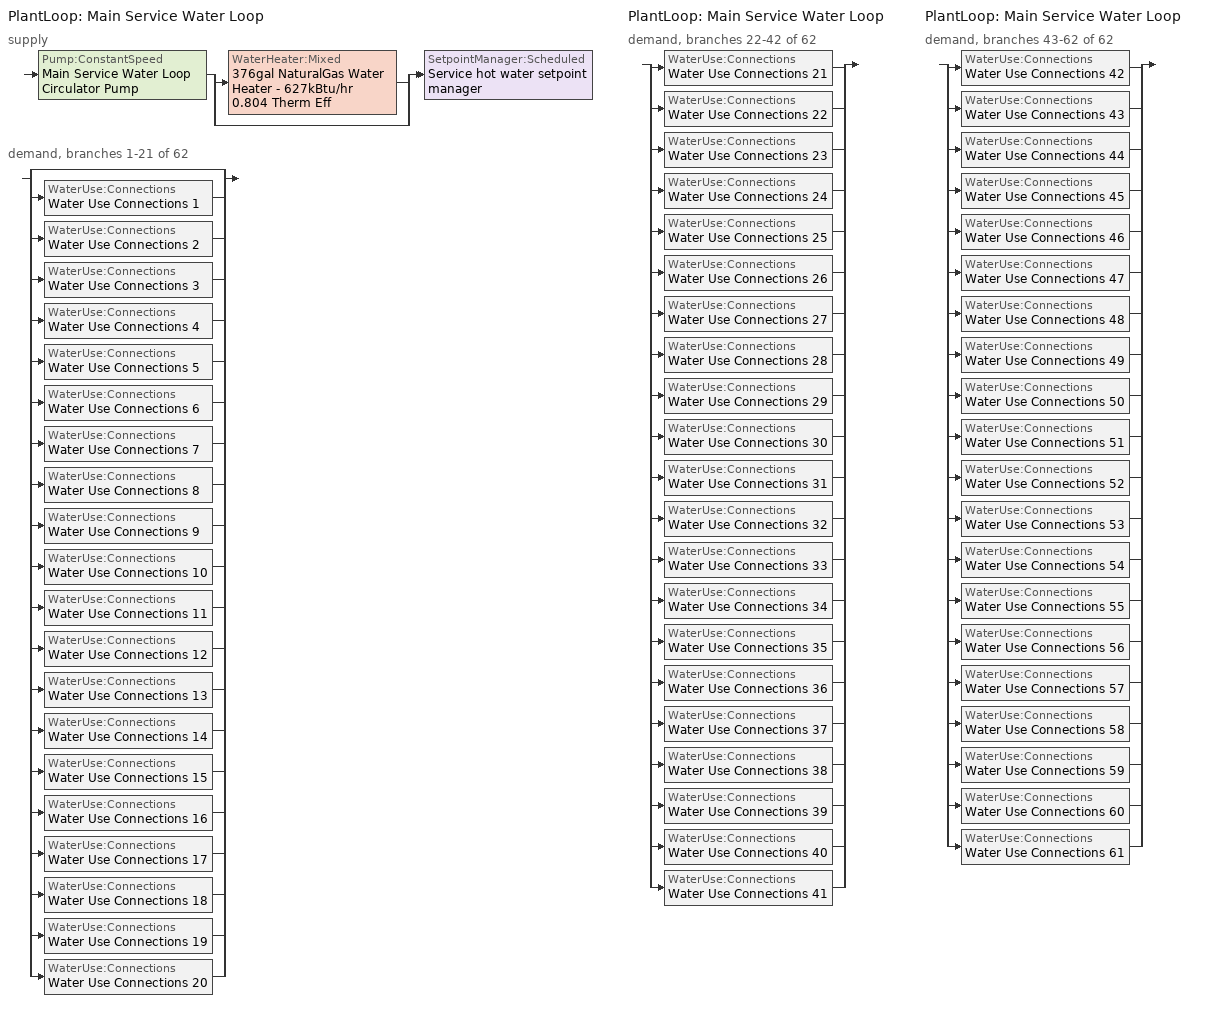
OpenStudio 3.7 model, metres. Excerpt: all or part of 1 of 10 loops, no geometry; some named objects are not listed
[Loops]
PlantLoop 'Main Service Water Loop'
 supply: Pump:ConstantSpeed 'Main Service Water Loop Circulator Pump' > split
  | WaterHeater:Mixed '376gal NaturalGas Water Heater - 627kBtu/hr 0.804 Therm Eff'
  | bypass
  join > SetpointManager:Scheduled 'Service hot water setpoint manager'
 demand, branches 1-21 of 62: split
  | bypass
  | WaterUse:Connections 'Water Use Connections 1'
  | WaterUse:Connections 'Water Use Connections 2'
  | WaterUse:Connections 'Water Use Connections 3'
  | WaterUse:Connections 'Water Use Connections 4'
  | WaterUse:Connections 'Water Use Connections 5'
  | WaterUse:Connections 'Water Use Connections 6'
  | WaterUse:Connections 'Water Use Connections 7'
  | WaterUse:Connections 'Water Use Connections 8'
  | WaterUse:Connections 'Water Use Connections 9'
  | WaterUse:Connections 'Water Use Connections 10'
  | WaterUse:Connections 'Water Use Connections 11'
  | WaterUse:Connections 'Water Use Connections 12'
  | WaterUse:Connections 'Water Use Connections 13'
  | WaterUse:Connections 'Water Use Connections 14'
  | WaterUse:Connections 'Water Use Connections 15'
  | WaterUse:Connections 'Water Use Connections 16'
  | WaterUse:Connections 'Water Use Connections 17'
  | WaterUse:Connections 'Water Use Connections 18'
  | WaterUse:Connections 'Water Use Connections 19'
  | WaterUse:Connections 'Water Use Connections 20'
PlantLoop 'Main Service Water Loop'
 demand, branches 22-42 of 62: split
  | WaterUse:Connections 'Water Use Connections 21'
  | WaterUse:Connections 'Water Use Connections 22'
  | WaterUse:Connections 'Water Use Connections 23'
  | WaterUse:Connections 'Water Use Connections 24'
  | WaterUse:Connections 'Water Use Connections 25'
  | WaterUse:Connections 'Water Use Connections 26'
  | WaterUse:Connections 'Water Use Connections 27'
  | WaterUse:Connections 'Water Use Connections 28'
  | WaterUse:Connections 'Water Use Connections 29'
  | WaterUse:Connections 'Water Use Connections 30'
  | WaterUse:Connections 'Water Use Connections 31'
  | WaterUse:Connections 'Water Use Connections 32'
  | WaterUse:Connections 'Water Use Connections 33'
  | WaterUse:Connections 'Water Use Connections 34'
  | WaterUse:Connections 'Water Use Connections 35'
  | WaterUse:Connections 'Water Use Connections 36'
  | WaterUse:Connections 'Water Use Connections 37'
  | WaterUse:Connections 'Water Use Connections 38'
  | WaterUse:Connections 'Water Use Connections 39'
  | WaterUse:Connections 'Water Use Connections 40'
  | WaterUse:Connections 'Water Use Connections 41'
PlantLoop 'Main Service Water Loop'
 demand, branches 43-62 of 62: split
  | WaterUse:Connections 'Water Use Connections 42'
  | WaterUse:Connections 'Water Use Connections 43'
  | WaterUse:Connections 'Water Use Connections 44'
  | WaterUse:Connections 'Water Use Connections 45'
  | WaterUse:Connections 'Water Use Connections 46'
  | WaterUse:Connections 'Water Use Connections 47'
  | WaterUse:Connections 'Water Use Connections 48'
  | WaterUse:Connections 'Water Use Connections 49'
  | WaterUse:Connections 'Water Use Connections 50'
  | WaterUse:Connections 'Water Use Connections 51'
  | WaterUse:Connections 'Water Use Connections 52'
  | WaterUse:Connections 'Water Use Connections 53'
  | WaterUse:Connections 'Water Use Connections 54'
  | WaterUse:Connections 'Water Use Connections 55'
  | WaterUse:Connections 'Water Use Connections 56'
  | WaterUse:Connections 'Water Use Connections 57'
  | WaterUse:Connections 'Water Use Connections 58'
  | WaterUse:Connections 'Water Use Connections 59'
  | WaterUse:Connections 'Water Use Connections 60'
  | WaterUse:Connections 'Water Use Connections 61'
[PlantLoop]
Main Service Water Loop: Glycol Concentration=0; Maximum Loop Temperature {C}=60; Minimum Loop Temperature {C}=10; Plant Loop Volume {m3}=Autocalculate; Load Distribution Scheme=Optimal
[Sizing:Plant]
Main Service Water Loop: Loop Type=Heating; Design Loop Exit Temperature {C}=60; Loop Design Temperature Difference {deltaC}=5; Sizing Option=NonCoincident; Zone Timesteps in Averaging Window=1; Coincident Sizing Factor Mode=None
[SetpointManager:Scheduled]
Service hot water setpoint manager: Control Variable=Temperature; Schedule=Service Water Loop Temp - 140F; Setpoint Node or NodeList=Main Service Water Loop Supply Outlet Node
[Pump:ConstantSpeed]
Main Service Water Loop Circulator Pump: Rated Flow Rate {m3/s}=autosize; Rated Pump Head {Pa}=529997; Rated Power Consumption {W}=autosize; Motor Efficiency=0.855; Fraction of Motor Inefficiencies to Fluid Stream=0; Pump Control Type=Intermittent; Design Power Sizing Method=PowerPerFlowPerPressure; Design Electric Power per Unit Flow Rate {W/(m3/s)}=348701.1; Design Shaft Power per Unit Flow Rate per Unit Head {W-s/m3-Pa}=1.28205
[WaterHeater:Mixed]
376gal NaturalGas Water Heater - 627kBtu/hr 0.804 Therm Eff: Tank Volume {m3}=1.42181; Setpoint Temperature Schedule=Service Water Loop Temp - 140F; Deadband Temperature Difference {deltaC}=2; Maximum Temperature Limit {C}=60; Heater Control Type=Cycle; Heater Maximum Capacity {W}=183709; Heater Fuel Type=NaturalGas; Heater Thermal Efficiency=0.803721; Part Load Factor Curve=SWH-EFFFPLR-NECB2011; Off Cycle Parasitic Fuel Consumption Rate {W}=122.494; Off Cycle Parasitic Fuel Type=NaturalGas; Off Cycle Parasitic Heat Fraction to Tank=0.8; On Cycle Parasitic Fuel Consumption Rate {W}=122.494; On Cycle Parasitic Fuel Type=NaturalGas; On Cycle Parasitic Heat Fraction to Tank=0; Ambient Temperature Indicator=Schedule; Ambient Temperature Schedule=Water Heater Ambient Temp Schedule 70.0F; Off Cycle Loss Coefficient to Ambient Temperature {W/K}=17.5766; On Cycle Loss Coefficient to Ambient Temperature {W/K}=17.5766; Use Side Effectiveness=1; Source Side Effectiveness=1; Use Side Design Flow Rate {m3/s}=autosize; Source Side Design Flow Rate {m3/s}=autosize; Indirect Water Heating Recovery Time {hr}=1.5; Source Side Flow Control Mode=IndirectHeatPrimarySetpoint
[WaterHeater:Sizing]
376gal NaturalGas Water Heater - 627kBtu/hr 0.804 Therm Eff: Design Mode=PeakDraw; Time Storage Can Meet Peak Draw {hr}=0.538503; Time for Tank Recovery {hr}=0; Nominal Tank Volume for Autosizing Plant Connections {m3}=1
[WaterUse:Connections] Drain Water Heat Exchanger Type=None; Drain Water Heat Exchanger Destination=Plant
Name | Water Use Equipment Name 1
Water Use Connections 1 | Banquet_flr_6 Service Water Use 0.34gal/min
Water Use Connections 2 | Cafe_flr_1 Service Water Use 0.02gal/min
Water Use Connections 3 | Dining_flr_6 Service Water Use 0.34gal/min
Water Use Connections 4 | Kitchen_flr_6 Service Water Use 0.05gal/min
Water Use Connections 5 | Laundry_flr_1 Service Water Use 0.02gal/min
Water Use Connections 6 | Lobby_flr_1 Service Water Use 0.33gal/min
Water Use Connections 7 | Retail_1_flr_1 Service Water Use 0.01gal/min
Water Use Connections 8 | Retail_2_flr_1 Service Water Use 0.01gal/min
Water Use Connections 9 | Room_1_flr_3 Service Water Use 0.08gal/min
Water Use Connections 10 | Room_1_flr_6 Service Water Use 0.08gal/min
Water Use Connections 11 | Room_2_flr_3 Service Water Use 0.08gal/min
Water Use Connections 12 | Room_2_flr_6 Service Water Use 0.08gal/min
Water Use Connections 13 | Room_3_0_flr_3 Service Water Use 0.05gal/min
Water Use Connections 14 | Room_3_10_flr_3 Service Water Use 0.05gal/min
Water Use Connections 15 | Room_3_11_flr_3 Service Water Use 0.05gal/min
Water Use Connections 16 | Room_3_12_flr_3 Service Water Use 0.05gal/min
Water Use Connections 17 | Room_3_13_flr_3 Service Water Use 0.05gal/min
Water Use Connections 18 | Room_3_14_flr_3 Service Water Use 0.05gal/min
Water Use Connections 19 | Room_3_15_flr_3 Service Water Use 0.05gal/min
Water Use Connections 20 | Room_3_16_flr_3 Service Water Use 0.05gal/min
Water Use Connections 21 | Room_3_17_flr_3 Service Water Use 0.05gal/min
Water Use Connections 22 | Room_3_18_flr_3 Service Water Use 0.05gal/min
Water Use Connections 23 | Room_3_1_flr_3 Service Water Use 0.05gal/min
Water Use Connections 24 | Room_3_1_flr_6 Service Water Use 0.05gal/min
Water Use Connections 25 | Room_3_2_flr_3 Service Water Use 0.05gal/min
Water Use Connections 26 | Room_3_2_flr_6 Service Water Use 0.05gal/min
Water Use Connections 27 | Room_3_3_flr_3 Service Water Use 0.05gal/min
Water Use Connections 28 | Room_3_3_flr_6 Service Water Use 0.05gal/min
Water Use Connections 29 | Room_3_4_flr_3 Service Water Use 0.05gal/min
Water Use Connections 30 | Room_3_4_flr_6 Service Water Use 0.05gal/min
Water Use Connections 31 | Room_3_5_flr_3 Service Water Use 0.05gal/min
Water Use Connections 32 | Room_3_5_flr_6 Service Water Use 0.05gal/min
Water Use Connections 33 | Room_3_6_flr_3 Service Water Use 0.05gal/min
Water Use Connections 34 | Room_3_6_flr_6 Service Water Use 0.05gal/min
Water Use Connections 35 | Room_3_7_flr_3 Service Water Use 0.05gal/min
Water Use Connections 36 | Room_3_7_flr_6 Service Water Use 0.05gal/min
Water Use Connections 37 | Room_3_8_flr_3 Service Water Use 0.05gal/min
Water Use Connections 38 | Room_3_8_flr_6 Service Water Use 0.05gal/min
Water Use Connections 39 | Room_3_9_flr_3 Service Water Use 0.05gal/min
Water Use Connections 40 | Room_3_9_flr_6 Service Water Use 0.05gal/min
Water Use Connections 41 | Room_4_10_flr_3 Service Water Use 0.05gal/min
Water Use Connections 42 | Room_4_11_flr_3 Service Water Use 0.05gal/min
Water Use Connections 43 | Room_4_12_flr_3 Service Water Use 0.05gal/min
Water Use Connections 44 | Room_4_13_flr_3 Service Water Use 0.05gal/min
Water Use Connections 45 | Room_4_14_flr_3 Service Water Use 0.05gal/min
Water Use Connections 46 | Room_4_15_flr_3 Service Water Use 0.05gal/min
Water Use Connections 47 | Room_4_16_flr_3 Service Water Use 0.05gal/min
Water Use Connections 48 | Room_4_17_flr_3 Service Water Use 0.05gal/min
Water Use Connections 49 | Room_4_18_flr_3 Service Water Use 0.05gal/min
Water Use Connections 50 | Room_4_19_flr_3 Service Water Use 0.05gal/min
Water Use Connections 51 | Room_4_1_flr_3 Service Water Use 0.05gal/min
Water Use Connections 52 | Room_4_2_flr_3 Service Water Use 0.05gal/min
Water Use Connections 53 | Room_4_3_flr_3 Service Water Use 0.05gal/min
Water Use Connections 54 | Room_4_4_flr_3 Service Water Use 0.05gal/min
Water Use Connections 55 | Room_4_5_flr_3 Service Water Use 0.05gal/min
Water Use Connections 56 | Room_4_6_flr_3 Service Water Use 0.05gal/min
Water Use Connections 57 | Room_4_7_flr_3 Service Water Use 0.05gal/min
Water Use Connections 58 | Room_4_8_flr_3 Service Water Use 0.05gal/min
Water Use Connections 59 | Room_4_9_flr_3 Service Water Use 0.05gal/min
Water Use Connections 60 | Room_5_flr_3 Service Water Use 0.08gal/min
Water Use Connections 61 | Room_6_flr_3 Service Water Use 0.08gal/min
[WaterUse:Equipment:Definition]
Name | Peak Flow Rate {m3/s} | Target Temperature Schedule | Sensible Fraction Schedule | Latent Fraction Schedule
Banquet_flr_6 Service Water Use Def 0.34gal/min | 2.11381e-05 | Schedule Ruleset 5 | Schedule Ruleset 3 | Schedule Ruleset 4
Cafe_flr_1 Service Water Use Def 0.02gal/min | 1.50463e-06 | Schedule Ruleset 8 | Schedule Ruleset 6 | Schedule Ruleset 7
Dining_flr_6 Service Water Use Def 0.34gal/min | 2.11381e-05 | Schedule Ruleset 11 | Schedule Ruleset 9 | Schedule Ruleset 10
Kitchen_flr_6 Service Water Use Def 0.05gal/min | 3.29204e-06 | Schedule Ruleset 14 | Schedule Ruleset 12 | Schedule Ruleset 13
Laundry_flr_1 Service Water Use Def 0.02gal/min | 1.24346e-06 | Schedule Ruleset 17 | Schedule Ruleset 15 | Schedule Ruleset 16
Lobby_flr_1 Service Water Use Def 0.33gal/min | 2.08442e-05 | Schedule Ruleset 20 | Schedule Ruleset 18 | Schedule Ruleset 19
Retail_1_flr_1 Service Water Use Def 0.01gal/min | 4.74976e-07 | Schedule Ruleset 23 | Schedule Ruleset 21 | Schedule Ruleset 22
Retail_2_flr_1 Service Water Use Def 0.01gal/min | 5.50024e-07 | Schedule Ruleset 26 | Schedule Ruleset 24 | Schedule Ruleset 25
Room_1_flr_3 Service Water Use Def 0.08gal/min | 4.97412e-06 | Schedule Ruleset 29 | Schedule Ruleset 27 | Schedule Ruleset 28
Room_1_flr_6 Service Water Use Def 0.08gal/min | 4.97412e-06 | Schedule Ruleset 32 | Schedule Ruleset 30 | Schedule Ruleset 31
Room_2_flr_3 Service Water Use Def 0.08gal/min | 4.97354e-06 | Schedule Ruleset 35 | Schedule Ruleset 33 | Schedule Ruleset 34
Room_2_flr_6 Service Water Use Def 0.08gal/min | 4.97354e-06 | Schedule Ruleset 38 | Schedule Ruleset 36 | Schedule Ruleset 37
Room_3_0_flr_3 Service Water Use Def 0.05gal/min | 3.12604e-06 | Schedule Ruleset 41 | Schedule Ruleset 39 | Schedule Ruleset 40
Room_3_10_flr_3 Service Water Use Def 0.05gal/min | 3.12604e-06 | Schedule Ruleset 44 | Schedule Ruleset 42 | Schedule Ruleset 43
Room_3_11_flr_3 Service Water Use Def 0.05gal/min | 3.12604e-06 | Schedule Ruleset 47 | Schedule Ruleset 45 | Schedule Ruleset 46
Room_3_12_flr_3 Service Water Use Def 0.05gal/min | 3.12604e-06 | Schedule Ruleset 50 | Schedule Ruleset 48 | Schedule Ruleset 49
Room_3_13_flr_3 Service Water Use Def 0.05gal/min | 3.12604e-06 | Schedule Ruleset 53 | Schedule Ruleset 51 | Schedule Ruleset 52
Room_3_14_flr_3 Service Water Use Def 0.05gal/min | 3.12604e-06 | Schedule Ruleset 56 | Schedule Ruleset 54 | Schedule Ruleset 55
Room_3_15_flr_3 Service Water Use Def 0.05gal/min | 3.12604e-06 | Schedule Ruleset 59 | Schedule Ruleset 57 | Schedule Ruleset 58
Room_3_16_flr_3 Service Water Use Def 0.05gal/min | 3.12604e-06 | Schedule Ruleset 62 | Schedule Ruleset 60 | Schedule Ruleset 61
Room_3_17_flr_3 Service Water Use Def 0.05gal/min | 3.12604e-06 | Schedule Ruleset 65 | Schedule Ruleset 63 | Schedule Ruleset 64
Room_3_18_flr_3 Service Water Use Def 0.05gal/min | 3.13545e-06 | Schedule Ruleset 68 | Schedule Ruleset 66 | Schedule Ruleset 67
Room_3_1_flr_3 Service Water Use Def 0.05gal/min | 3.12604e-06 | Schedule Ruleset 71 | Schedule Ruleset 69 | Schedule Ruleset 70
Room_3_1_flr_6 Service Water Use Def 0.05gal/min | 3.1269e-06 | Schedule Ruleset 74 | Schedule Ruleset 72 | Schedule Ruleset 73
Room_3_2_flr_3 Service Water Use Def 0.05gal/min | 3.12604e-06 | Schedule Ruleset 77 | Schedule Ruleset 75 | Schedule Ruleset 76
Room_3_2_flr_6 Service Water Use Def 0.05gal/min | 3.1269e-06 | Schedule Ruleset 80 | Schedule Ruleset 78 | Schedule Ruleset 79
Room_3_3_flr_3 Service Water Use Def 0.05gal/min | 3.12604e-06 | Schedule Ruleset 83 | Schedule Ruleset 81 | Schedule Ruleset 82
Room_3_3_flr_6 Service Water Use Def 0.05gal/min | 3.1269e-06 | Schedule Ruleset 86 | Schedule Ruleset 84 | Schedule Ruleset 85
Room_3_4_flr_3 Service Water Use Def 0.05gal/min | 3.12604e-06 | Schedule Ruleset 89 | Schedule Ruleset 87 | Schedule Ruleset 88
Room_3_4_flr_6 Service Water Use Def 0.05gal/min | 3.1269e-06 | Schedule Ruleset 92 | Schedule Ruleset 90 | Schedule Ruleset 91
Room_3_5_flr_3 Service Water Use Def 0.05gal/min | 3.12604e-06 | Schedule Ruleset 95 | Schedule Ruleset 93 | Schedule Ruleset 94
Room_3_5_flr_6 Service Water Use Def 0.05gal/min | 3.1269e-06 | Schedule Ruleset 98 | Schedule Ruleset 96 | Schedule Ruleset 97
Room_3_6_flr_3 Service Water Use Def 0.05gal/min | 3.12604e-06 | Schedule Ruleset 101 | Schedule Ruleset 99 | Schedule Ruleset 100
Room_3_6_flr_6 Service Water Use Def 0.05gal/min | 3.1269e-06 | Schedule Ruleset 104 | Schedule Ruleset 102 | Schedule Ruleset 103
Room_3_7_flr_3 Service Water Use Def 0.05gal/min | 3.12604e-06 | Schedule Ruleset 107 | Schedule Ruleset 105 | Schedule Ruleset 106
Room_3_7_flr_6 Service Water Use Def 0.05gal/min | 3.1269e-06 | Schedule Ruleset 110 | Schedule Ruleset 108 | Schedule Ruleset 109
Room_3_8_flr_3 Service Water Use Def 0.05gal/min | 3.12604e-06 | Schedule Ruleset 113 | Schedule Ruleset 111 | Schedule Ruleset 112
Room_3_8_flr_6 Service Water Use Def 0.05gal/min | 3.1269e-06 | Schedule Ruleset 116 | Schedule Ruleset 114 | Schedule Ruleset 115
Room_3_9_flr_3 Service Water Use Def 0.05gal/min | 3.12604e-06 | Schedule Ruleset 119 | Schedule Ruleset 117 | Schedule Ruleset 118
Room_3_9_flr_6 Service Water Use Def 0.05gal/min | 3.12503e-06 | Schedule Ruleset 122 | Schedule Ruleset 120 | Schedule Ruleset 121
Room_4_10_flr_3 Service Water Use Def 0.05gal/min | 3.1269e-06 | Schedule Ruleset 125 | Schedule Ruleset 123 | Schedule Ruleset 124
Room_4_11_flr_3 Service Water Use Def 0.05gal/min | 3.1269e-06 | Schedule Ruleset 128 | Schedule Ruleset 126 | Schedule Ruleset 127
Room_4_12_flr_3 Service Water Use Def 0.05gal/min | 3.1269e-06 | Schedule Ruleset 131 | Schedule Ruleset 129 | Schedule Ruleset 130
Room_4_13_flr_3 Service Water Use Def 0.05gal/min | 3.1269e-06 | Schedule Ruleset 134 | Schedule Ruleset 132 | Schedule Ruleset 133
Room_4_14_flr_3 Service Water Use Def 0.05gal/min | 3.1269e-06 | Schedule Ruleset 137 | Schedule Ruleset 135 | Schedule Ruleset 136
Room_4_15_flr_3 Service Water Use Def 0.05gal/min | 3.1269e-06 | Schedule Ruleset 140 | Schedule Ruleset 138 | Schedule Ruleset 139
Room_4_16_flr_3 Service Water Use Def 0.05gal/min | 3.1269e-06 | Schedule Ruleset 143 | Schedule Ruleset 141 | Schedule Ruleset 142
Room_4_17_flr_3 Service Water Use Def 0.05gal/min | 3.1269e-06 | Schedule Ruleset 146 | Schedule Ruleset 144 | Schedule Ruleset 145
Room_4_18_flr_3 Service Water Use Def 0.05gal/min | 3.12092e-06 | Schedule Ruleset 149 | Schedule Ruleset 147 | Schedule Ruleset 148
Room_4_19_flr_3 Service Water Use Def 0.05gal/min | 3.1269e-06 | Schedule Ruleset 152 | Schedule Ruleset 150 | Schedule Ruleset 151
Room_4_1_flr_3 Service Water Use Def 0.05gal/min | 3.1269e-06 | Schedule Ruleset 155 | Schedule Ruleset 153 | Schedule Ruleset 154
Room_4_2_flr_3 Service Water Use Def 0.05gal/min | 3.1269e-06 | Schedule Ruleset 158 | Schedule Ruleset 156 | Schedule Ruleset 157
Room_4_3_flr_3 Service Water Use Def 0.05gal/min | 3.1269e-06 | Schedule Ruleset 161 | Schedule Ruleset 159 | Schedule Ruleset 160
Room_4_4_flr_3 Service Water Use Def 0.05gal/min | 3.1269e-06 | Schedule Ruleset 164 | Schedule Ruleset 162 | Schedule Ruleset 163
Room_4_5_flr_3 Service Water Use Def 0.05gal/min | 3.1269e-06 | Schedule Ruleset 167 | Schedule Ruleset 165 | Schedule Ruleset 166
Room_4_6_flr_3 Service Water Use Def 0.05gal/min | 3.1269e-06 | Schedule Ruleset 170 | Schedule Ruleset 168 | Schedule Ruleset 169
Room_4_7_flr_3 Service Water Use Def 0.05gal/min | 3.1269e-06 | Schedule Ruleset 173 | Schedule Ruleset 171 | Schedule Ruleset 172
Room_4_8_flr_3 Service Water Use Def 0.05gal/min | 3.1269e-06 | Schedule Ruleset 176 | Schedule Ruleset 174 | Schedule Ruleset 175
Room_4_9_flr_3 Service Water Use Def 0.05gal/min | 3.1269e-06 | Schedule Ruleset 179 | Schedule Ruleset 177 | Schedule Ruleset 178
Room_5_flr_3 Service Water Use Def 0.08gal/min | 4.97412e-06 | Schedule Ruleset 182 | Schedule Ruleset 180 | Schedule Ruleset 181
Room_6_flr_3 Service Water Use Def 0.08gal/min | 4.97354e-06 | Schedule Ruleset 185 | Schedule Ruleset 183 | Schedule Ruleset 184
[WaterUse:Equipment]
Name | Water Use Equipment Definition | Space | Flow Rate Fraction Schedule
Banquet_flr_6 Service Water Use 0.34gal/min | Banquet_flr_6 Service Water Use Def 0.34gal/min | Banquet_Flr_6 | NECB-B-Service Water Heating
Cafe_flr_1 Service Water Use 0.02gal/min | Cafe_flr_1 Service Water Use Def 0.02gal/min | Cafe_Flr_1 | NECB-C-Service Water Heating
Dining_flr_6 Service Water Use 0.34gal/min | Dining_flr_6 Service Water Use Def 0.34gal/min | Dining_Flr_6 | NECB-B-Service Water Heating
Kitchen_flr_6 Service Water Use 0.05gal/min | Kitchen_flr_6 Service Water Use Def 0.05gal/min | Kitchen_Flr_6 | NECB-B-Service Water Heating
Laundry_flr_1 Service Water Use 0.02gal/min | Laundry_flr_1 Service Water Use Def 0.02gal/min | Laundry_Flr_1 | NECB-C-Service Water Heating
Lobby_flr_1 Service Water Use 0.33gal/min | Lobby_flr_1 Service Water Use Def 0.33gal/min | Lobby_Flr_1 | NECB-H-Service Water Heating
Retail_1_flr_1 Service Water Use 0.01gal/min | Retail_1_flr_1 Service Water Use Def 0.01gal/min | Retail_1_Flr_1 | NECB-C-Service Water Heating
Retail_2_flr_1 Service Water Use 0.01gal/min | Retail_2_flr_1 Service Water Use Def 0.01gal/min | Retail_2_Flr_1 | NECB-C-Service Water Heating
Room_1_flr_3 Service Water Use 0.08gal/min | Room_1_flr_3 Service Water Use Def 0.08gal/min | Room_1_Flr_3 | NECB-F-Service Water Heating
Room_1_flr_6 Service Water Use 0.08gal/min | Room_1_flr_6 Service Water Use Def 0.08gal/min | Room_1_Flr_6 | NECB-F-Service Water Heating
Room_2_flr_3 Service Water Use 0.08gal/min | Room_2_flr_3 Service Water Use Def 0.08gal/min | Room_2_Flr_3 | NECB-F-Service Water Heating
Room_2_flr_6 Service Water Use 0.08gal/min | Room_2_flr_6 Service Water Use Def 0.08gal/min | Room_2_Flr_6 | NECB-F-Service Water Heating
Room_3_0_flr_3 Service Water Use 0.05gal/min | Room_3_0_flr_3 Service Water Use Def 0.05gal/min | Room_3_0_Flr_3 | NECB-F-Service Water Heating
Room_3_10_flr_3 Service Water Use 0.05gal/min | Room_3_10_flr_3 Service Water Use Def 0.05gal/min | Room_3_10_Flr_3 | NECB-F-Service Water Heating
Room_3_11_flr_3 Service Water Use 0.05gal/min | Room_3_11_flr_3 Service Water Use Def 0.05gal/min | Room_3_11_Flr_3 | NECB-F-Service Water Heating
Room_3_12_flr_3 Service Water Use 0.05gal/min | Room_3_12_flr_3 Service Water Use Def 0.05gal/min | Room_3_12_Flr_3 | NECB-F-Service Water Heating
Room_3_13_flr_3 Service Water Use 0.05gal/min | Room_3_13_flr_3 Service Water Use Def 0.05gal/min | Room_3_13_Flr_3 | NECB-F-Service Water Heating
Room_3_14_flr_3 Service Water Use 0.05gal/min | Room_3_14_flr_3 Service Water Use Def 0.05gal/min | Room_3_14_Flr_3 | NECB-F-Service Water Heating
Room_3_15_flr_3 Service Water Use 0.05gal/min | Room_3_15_flr_3 Service Water Use Def 0.05gal/min | Room_3_15_Flr_3 | NECB-F-Service Water Heating
Room_3_16_flr_3 Service Water Use 0.05gal/min | Room_3_16_flr_3 Service Water Use Def 0.05gal/min | Room_3_16_Flr_3 | NECB-F-Service Water Heating
Room_3_17_flr_3 Service Water Use 0.05gal/min | Room_3_17_flr_3 Service Water Use Def 0.05gal/min | Room_3_17_Flr_3 | NECB-F-Service Water Heating
Room_3_18_flr_3 Service Water Use 0.05gal/min | Room_3_18_flr_3 Service Water Use Def 0.05gal/min | Room_3_18_Flr_3 | NECB-F-Service Water Heating
Room_3_1_flr_3 Service Water Use 0.05gal/min | Room_3_1_flr_3 Service Water Use Def 0.05gal/min | Room_3_1_Flr_3 | NECB-F-Service Water Heating
Room_3_1_flr_6 Service Water Use 0.05gal/min | Room_3_1_flr_6 Service Water Use Def 0.05gal/min | Room_3_1_Flr_6 | NECB-F-Service Water Heating
Room_3_2_flr_3 Service Water Use 0.05gal/min | Room_3_2_flr_3 Service Water Use Def 0.05gal/min | Room_3_2_Flr_3 | NECB-F-Service Water Heating
Room_3_2_flr_6 Service Water Use 0.05gal/min | Room_3_2_flr_6 Service Water Use Def 0.05gal/min | Room_3_2_Flr_6 | NECB-F-Service Water Heating
Room_3_3_flr_3 Service Water Use 0.05gal/min | Room_3_3_flr_3 Service Water Use Def 0.05gal/min | Room_3_3_Flr_3 | NECB-F-Service Water Heating
Room_3_3_flr_6 Service Water Use 0.05gal/min | Room_3_3_flr_6 Service Water Use Def 0.05gal/min | Room_3_3_Flr_6 | NECB-F-Service Water Heating
Room_3_4_flr_3 Service Water Use 0.05gal/min | Room_3_4_flr_3 Service Water Use Def 0.05gal/min | Room_3_4_Flr_3 | NECB-F-Service Water Heating
Room_3_4_flr_6 Service Water Use 0.05gal/min | Room_3_4_flr_6 Service Water Use Def 0.05gal/min | Room_3_4_Flr_6 | NECB-F-Service Water Heating
Room_3_5_flr_3 Service Water Use 0.05gal/min | Room_3_5_flr_3 Service Water Use Def 0.05gal/min | Room_3_5_Flr_3 | NECB-F-Service Water Heating
Room_3_5_flr_6 Service Water Use 0.05gal/min | Room_3_5_flr_6 Service Water Use Def 0.05gal/min | Room_3_5_Flr_6 | NECB-F-Service Water Heating
Room_3_6_flr_3 Service Water Use 0.05gal/min | Room_3_6_flr_3 Service Water Use Def 0.05gal/min | Room_3_6_Flr_3 | NECB-F-Service Water Heating
Room_3_6_flr_6 Service Water Use 0.05gal/min | Room_3_6_flr_6 Service Water Use Def 0.05gal/min | Room_3_6_Flr_6 | NECB-F-Service Water Heating
Room_3_7_flr_3 Service Water Use 0.05gal/min | Room_3_7_flr_3 Service Water Use Def 0.05gal/min | Room_3_7_Flr_3 | NECB-F-Service Water Heating
Room_3_7_flr_6 Service Water Use 0.05gal/min | Room_3_7_flr_6 Service Water Use Def 0.05gal/min | Room_3_7_Flr_6 | NECB-F-Service Water Heating
Room_3_8_flr_3 Service Water Use 0.05gal/min | Room_3_8_flr_3 Service Water Use Def 0.05gal/min | Room_3_8_Flr_3 | NECB-F-Service Water Heating
Room_3_8_flr_6 Service Water Use 0.05gal/min | Room_3_8_flr_6 Service Water Use Def 0.05gal/min | Room_3_8_Flr_6 | NECB-F-Service Water Heating
Room_3_9_flr_3 Service Water Use 0.05gal/min | Room_3_9_flr_3 Service Water Use Def 0.05gal/min | Room_3_9_Flr_3 | NECB-F-Service Water Heating
Room_3_9_flr_6 Service Water Use 0.05gal/min | Room_3_9_flr_6 Service Water Use Def 0.05gal/min | Room_3_9_Flr_6 | NECB-F-Service Water Heating
Room_4_10_flr_3 Service Water Use 0.05gal/min | Room_4_10_flr_3 Service Water Use Def 0.05gal/min | Room_4_10_Flr_3 | NECB-F-Service Water Heating
Room_4_11_flr_3 Service Water Use 0.05gal/min | Room_4_11_flr_3 Service Water Use Def 0.05gal/min | Room_4_11_Flr_3 | NECB-F-Service Water Heating
Room_4_12_flr_3 Service Water Use 0.05gal/min | Room_4_12_flr_3 Service Water Use Def 0.05gal/min | Room_4_12_Flr_3 | NECB-F-Service Water Heating
Room_4_13_flr_3 Service Water Use 0.05gal/min | Room_4_13_flr_3 Service Water Use Def 0.05gal/min | Room_4_13_Flr_3 | NECB-F-Service Water Heating
Room_4_14_flr_3 Service Water Use 0.05gal/min | Room_4_14_flr_3 Service Water Use Def 0.05gal/min | Room_4_14_Flr_3 | NECB-F-Service Water Heating
Room_4_15_flr_3 Service Water Use 0.05gal/min | Room_4_15_flr_3 Service Water Use Def 0.05gal/min | Room_4_15_Flr_3 | NECB-F-Service Water Heating
Room_4_16_flr_3 Service Water Use 0.05gal/min | Room_4_16_flr_3 Service Water Use Def 0.05gal/min | Room_4_16_Flr_3 | NECB-F-Service Water Heating
Room_4_17_flr_3 Service Water Use 0.05gal/min | Room_4_17_flr_3 Service Water Use Def 0.05gal/min | Room_4_17_Flr_3 | NECB-F-Service Water Heating
Room_4_18_flr_3 Service Water Use 0.05gal/min | Room_4_18_flr_3 Service Water Use Def 0.05gal/min | Room_4_18_Flr_3 | NECB-F-Service Water Heating
Room_4_19_flr_3 Service Water Use 0.05gal/min | Room_4_19_flr_3 Service Water Use Def 0.05gal/min | Room_4_19_Flr_3 | NECB-F-Service Water Heating
Room_4_1_flr_3 Service Water Use 0.05gal/min | Room_4_1_flr_3 Service Water Use Def 0.05gal/min | Room_4_1_Flr_3 | NECB-F-Service Water Heating
Room_4_2_flr_3 Service Water Use 0.05gal/min | Room_4_2_flr_3 Service Water Use Def 0.05gal/min | Room_4_2_Flr_3 | NECB-F-Service Water Heating
Room_4_3_flr_3 Service Water Use 0.05gal/min | Room_4_3_flr_3 Service Water Use Def 0.05gal/min | Room_4_3_Flr_3 | NECB-F-Service Water Heating
Room_4_4_flr_3 Service Water Use 0.05gal/min | Room_4_4_flr_3 Service Water Use Def 0.05gal/min | Room_4_4_Flr_3 | NECB-F-Service Water Heating
Room_4_5_flr_3 Service Water Use 0.05gal/min | Room_4_5_flr_3 Service Water Use Def 0.05gal/min | Room_4_5_Flr_3 | NECB-F-Service Water Heating
Room_4_6_flr_3 Service Water Use 0.05gal/min | Room_4_6_flr_3 Service Water Use Def 0.05gal/min | Room_4_6_Flr_3 | NECB-F-Service Water Heating
Room_4_7_flr_3 Service Water Use 0.05gal/min | Room_4_7_flr_3 Service Water Use Def 0.05gal/min | Room_4_7_Flr_3 | NECB-F-Service Water Heating
Room_4_8_flr_3 Service Water Use 0.05gal/min | Room_4_8_flr_3 Service Water Use Def 0.05gal/min | Room_4_8_Flr_3 | NECB-F-Service Water Heating
Room_4_9_flr_3 Service Water Use 0.05gal/min | Room_4_9_flr_3 Service Water Use Def 0.05gal/min | Room_4_9_Flr_3 | NECB-F-Service Water Heating
Room_5_flr_3 Service Water Use 0.08gal/min | Room_5_flr_3 Service Water Use Def 0.08gal/min | Room_5_Flr_3 | NECB-F-Service Water Heating
Room_6_flr_3 Service Water Use 0.08gal/min | Room_6_flr_3 Service Water Use Def 0.08gal/min | Room_6_Flr_3 | NECB-F-Service Water Heating
[Schedule:Ruleset]
Name | Default Day Schedule
Service Water Loop Temp - 140F | Service Water Loop Temp - 140F Default
Water Heater Ambient Temp Schedule 70.0F | Water Heater Ambient Temp Schedule 70.0F Default
Schedule Ruleset 3 | Schedule Day 8
Schedule Ruleset 4 | Schedule Day 9
Schedule Ruleset 5 | Schedule Day 10
NECB-B-Service Water Heating | NECB-B-Service Water Heating Default
Schedule Ruleset 6 | Schedule Day 11
Schedule Ruleset 7 | Schedule Day 12
Schedule Ruleset 8 | Schedule Day 13
NECB-C-Service Water Heating | NECB-C-Service Water Heating Default
Schedule Ruleset 9 | Schedule Day 14
Schedule Ruleset 10 | Schedule Day 15
Schedule Ruleset 11 | Schedule Day 16
Schedule Ruleset 12 | Schedule Day 17
Schedule Ruleset 13 | Schedule Day 18
Schedule Ruleset 14 | Schedule Day 19
Schedule Ruleset 15 | Schedule Day 20
Schedule Ruleset 16 | Schedule Day 21
Schedule Ruleset 17 | Schedule Day 22
Schedule Ruleset 18 | Schedule Day 23
Schedule Ruleset 19 | Schedule Day 24
Schedule Ruleset 20 | Schedule Day 25
NECB-H-Service Water Heating | NECB-H-Service Water Heating Default
Schedule Ruleset 21 | Schedule Day 26
Schedule Ruleset 22 | Schedule Day 27
Schedule Ruleset 23 | Schedule Day 28
Schedule Ruleset 24 | Schedule Day 29
Schedule Ruleset 25 | Schedule Day 30
Schedule Ruleset 26 | Schedule Day 31
Schedule Ruleset 27 | Schedule Day 32
Schedule Ruleset 28 | Schedule Day 33
Schedule Ruleset 29 | Schedule Day 34
NECB-F-Service Water Heating | NECB-F-Service Water Heating Default
Schedule Ruleset 30 | Schedule Day 35
Schedule Ruleset 31 | Schedule Day 36
Schedule Ruleset 32 | Schedule Day 37
Schedule Ruleset 33 | Schedule Day 38
Schedule Ruleset 34 | Schedule Day 39
Schedule Ruleset 35 | Schedule Day 40
Schedule Ruleset 36 | Schedule Day 41
Schedule Ruleset 37 | Schedule Day 42
Schedule Ruleset 38 | Schedule Day 43
Schedule Ruleset 39 | Schedule Day 44
Schedule Ruleset 40 | Schedule Day 45
Schedule Ruleset 41 | Schedule Day 46
Schedule Ruleset 42 | Schedule Day 47
Schedule Ruleset 43 | Schedule Day 48
Schedule Ruleset 44 | Schedule Day 49
Schedule Ruleset 45 | Schedule Day 50
Schedule Ruleset 46 | Schedule Day 51
Schedule Ruleset 47 | Schedule Day 52
Schedule Ruleset 48 | Schedule Day 53
Schedule Ruleset 49 | Schedule Day 54
Schedule Ruleset 50 | Schedule Day 55
Schedule Ruleset 51 | Schedule Day 56
Schedule Ruleset 52 | Schedule Day 57
Schedule Ruleset 53 | Schedule Day 58
Schedule Ruleset 54 | Schedule Day 59
Schedule Ruleset 55 | Schedule Day 60
Schedule Ruleset 56 | Schedule Day 61
Schedule Ruleset 57 | Schedule Day 62
Schedule Ruleset 58 | Schedule Day 63
Schedule Ruleset 59 | Schedule Day 64
Schedule Ruleset 60 | Schedule Day 65
Schedule Ruleset 61 | Schedule Day 66
Schedule Ruleset 62 | Schedule Day 67
Schedule Ruleset 63 | Schedule Day 68
Schedule Ruleset 64 | Schedule Day 69
Schedule Ruleset 65 | Schedule Day 70
Schedule Ruleset 66 | Schedule Day 71
Schedule Ruleset 67 | Schedule Day 72
Schedule Ruleset 68 | Schedule Day 73
Schedule Ruleset 69 | Schedule Day 74
Schedule Ruleset 70 | Schedule Day 75
Schedule Ruleset 71 | Schedule Day 76
Schedule Ruleset 72 | Schedule Day 77
Schedule Ruleset 73 | Schedule Day 78
Schedule Ruleset 74 | Schedule Day 79
Schedule Ruleset 75 | Schedule Day 80
Schedule Ruleset 76 | Schedule Day 81
Schedule Ruleset 77 | Schedule Day 82
Schedule Ruleset 78 | Schedule Day 83
Schedule Ruleset 79 | Schedule Day 84
Schedule Ruleset 80 | Schedule Day 85
Schedule Ruleset 81 | Schedule Day 86
Schedule Ruleset 82 | Schedule Day 87
Schedule Ruleset 83 | Schedule Day 88
Schedule Ruleset 84 | Schedule Day 89
Schedule Ruleset 85 | Schedule Day 90
Schedule Ruleset 86 | Schedule Day 91
Schedule Ruleset 87 | Schedule Day 92
Schedule Ruleset 88 | Schedule Day 93
Schedule Ruleset 89 | Schedule Day 94
Schedule Ruleset 90 | Schedule Day 95
Schedule Ruleset 91 | Schedule Day 96
Schedule Ruleset 92 | Schedule Day 97
Schedule Ruleset 93 | Schedule Day 98
Schedule Ruleset 94 | Schedule Day 99
Schedule Ruleset 95 | Schedule Day 100
Schedule Ruleset 96 | Schedule Day 101
Schedule Ruleset 97 | Schedule Day 102
Schedule Ruleset 98 | Schedule Day 103
Schedule Ruleset 99 | Schedule Day 104
Schedule Ruleset 100 | Schedule Day 105
Schedule Ruleset 101 | Schedule Day 106
Schedule Ruleset 102 | Schedule Day 107
Schedule Ruleset 103 | Schedule Day 108
Schedule Ruleset 104 | Schedule Day 109
Schedule Ruleset 105 | Schedule Day 110
Schedule Ruleset 106 | Schedule Day 111
Schedule Ruleset 107 | Schedule Day 112
Schedule Ruleset 108 | Schedule Day 113
Schedule Ruleset 109 | Schedule Day 114
Schedule Ruleset 110 | Schedule Day 115
Schedule Ruleset 111 | Schedule Day 116
Schedule Ruleset 112 | Schedule Day 117
Schedule Ruleset 113 | Schedule Day 118
Schedule Ruleset 114 | Schedule Day 119
Schedule Ruleset 115 | Schedule Day 120
Schedule Ruleset 116 | Schedule Day 121
Schedule Ruleset 117 | Schedule Day 122
Schedule Ruleset 118 | Schedule Day 123
Schedule Ruleset 119 | Schedule Day 124
Schedule Ruleset 120 | Schedule Day 125
Schedule Ruleset 121 | Schedule Day 126
Schedule Ruleset 122 | Schedule Day 127
Schedule Ruleset 123 | Schedule Day 128
Schedule Ruleset 124 | Schedule Day 129
Schedule Ruleset 125 | Schedule Day 130
Schedule Ruleset 126 | Schedule Day 131
Schedule Ruleset 127 | Schedule Day 132
Schedule Ruleset 128 | Schedule Day 133
Schedule Ruleset 129 | Schedule Day 134
Schedule Ruleset 130 | Schedule Day 135
Schedule Ruleset 131 | Schedule Day 136
Schedule Ruleset 132 | Schedule Day 137
Schedule Ruleset 133 | Schedule Day 138
Schedule Ruleset 134 | Schedule Day 139
Schedule Ruleset 135 | Schedule Day 140
Schedule Ruleset 136 | Schedule Day 141
Schedule Ruleset 137 | Schedule Day 142
Schedule Ruleset 138 | Schedule Day 143
Schedule Ruleset 139 | Schedule Day 144
Schedule Ruleset 140 | Schedule Day 145
Schedule Ruleset 141 | Schedule Day 146
Schedule Ruleset 142 | Schedule Day 147
Schedule Ruleset 143 | Schedule Day 148
Schedule Ruleset 144 | Schedule Day 149
Schedule Ruleset 145 | Schedule Day 150
Schedule Ruleset 146 | Schedule Day 151
Schedule Ruleset 147 | Schedule Day 152
Schedule Ruleset 148 | Schedule Day 153
Schedule Ruleset 149 | Schedule Day 154
Schedule Ruleset 150 | Schedule Day 155
Schedule Ruleset 151 | Schedule Day 156
Schedule Ruleset 152 | Schedule Day 157
Schedule Ruleset 153 | Schedule Day 158
Schedule Ruleset 154 | Schedule Day 159
Schedule Ruleset 155 | Schedule Day 160
Schedule Ruleset 156 | Schedule Day 161
Schedule Ruleset 157 | Schedule Day 162
Schedule Ruleset 158 | Schedule Day 163
Schedule Ruleset 159 | Schedule Day 164
Schedule Ruleset 160 | Schedule Day 165
Schedule Ruleset 161 | Schedule Day 166
Schedule Ruleset 162 | Schedule Day 167
Schedule Ruleset 163 | Schedule Day 168
Schedule Ruleset 164 | Schedule Day 169
Schedule Ruleset 165 | Schedule Day 170
Schedule Ruleset 166 | Schedule Day 171
Schedule Ruleset 167 | Schedule Day 172
Schedule Ruleset 168 | Schedule Day 173
Schedule Ruleset 169 | Schedule Day 174
Schedule Ruleset 170 | Schedule Day 175
Schedule Ruleset 171 | Schedule Day 176
Schedule Ruleset 172 | Schedule Day 177
Schedule Ruleset 173 | Schedule Day 178
Schedule Ruleset 174 | Schedule Day 179
Schedule Ruleset 175 | Schedule Day 180
Schedule Ruleset 176 | Schedule Day 181
Schedule Ruleset 177 | Schedule Day 182
Schedule Ruleset 178 | Schedule Day 183
Schedule Ruleset 179 | Schedule Day 184
Schedule Ruleset 180 | Schedule Day 185
Schedule Ruleset 181 | Schedule Day 186
Schedule Ruleset 182 | Schedule Day 187
Schedule Ruleset 183 | Schedule Day 188
Schedule Ruleset 184 | Schedule Day 189
Schedule Ruleset 185 | Schedule Day 190
[Schedule:Day]
Service Water Loop Temp - 140F Default; Schedule Day 10; Schedule Day 13; Schedule Day 16; Schedule Day 19; Schedule Day 22; Schedule Day 25; Schedule Day 28; Schedule Day 31; Schedule Day 34; Schedule Day 37; Schedule Day 40; Schedule Day 43; Schedule Day 46; Schedule Day 49; Schedule Day 52; Schedule Day 55; Schedule Day 58; Schedule Day 61; Schedule Day 64; Schedule Day 67; Schedule Day 70; Schedule Day 73; Schedule Day 76; Schedule Day 79; Schedule Day 82; Schedule Day 85; Schedule Day 88; Schedule Day 91; Schedule Day 94; Schedule Day 97; Schedule Day 100; Schedule Day 103; Schedule Day 106; Schedule Day 109; Schedule Day 112; Schedule Day 115; Schedule Day 118; Schedule Day 121; Schedule Day 124; Schedule Day 127; Schedule Day 130; Schedule Day 133; Schedule Day 136; Schedule Day 139; Schedule Day 142; Schedule Day 145; Schedule Day 148; Schedule Day 151; Schedule Day 154; Schedule Day 157; Schedule Day 160; Schedule Day 163; Schedule Day 166; Schedule Day 169; Schedule Day 172; Schedule Day 175; Schedule Day 178; Schedule Day 181; Schedule Day 184; Schedule Day 187; Schedule Day 190: 24, 0, 60
Water Heater Ambient Temp Schedule 70.0F Default: 24, 0, 21.1111
Schedule Day 8; Schedule Day 11; Schedule Day 14; Schedule Day 17; Schedule Day 20; Schedule Day 23; Schedule Day 26; Schedule Day 29; Schedule Day 32; Schedule Day 35; Schedule Day 38; Schedule Day 41; Schedule Day 44; Schedule Day 47; Schedule Day 50; Schedule Day 53; Schedule Day 56; Schedule Day 59; Schedule Day 62; Schedule Day 65; Schedule Day 68; Schedule Day 71; Schedule Day 74; Schedule Day 77; Schedule Day 80; Schedule Day 83; Schedule Day 86; Schedule Day 89; Schedule Day 92; Schedule Day 95; Schedule Day 98; Schedule Day 101; Schedule Day 104; Schedule Day 107; Schedule Day 110; Schedule Day 113; Schedule Day 116; Schedule Day 119; Schedule Day 122; Schedule Day 125; Schedule Day 128; Schedule Day 131; Schedule Day 134; Schedule Day 137; Schedule Day 140; Schedule Day 143; Schedule Day 146; Schedule Day 149; Schedule Day 152; Schedule Day 155; Schedule Day 158; Schedule Day 161; Schedule Day 164; Schedule Day 167; Schedule Day 170; Schedule Day 173; Schedule Day 176; Schedule Day 179; Schedule Day 182; Schedule Day 185; Schedule Day 188: 24, 0, 0.2
Schedule Day 9; Schedule Day 12; Schedule Day 15; Schedule Day 18; Schedule Day 21; Schedule Day 24; Schedule Day 27; Schedule Day 30; Schedule Day 33; Schedule Day 36; Schedule Day 39; Schedule Day 42; Schedule Day 45; Schedule Day 48; Schedule Day 51; Schedule Day 54; Schedule Day 57; Schedule Day 60; Schedule Day 63; Schedule Day 66; Schedule Day 69; Schedule Day 72; Schedule Day 75; Schedule Day 78; Schedule Day 81; Schedule Day 84; Schedule Day 87; Schedule Day 90; Schedule Day 93; Schedule Day 96; Schedule Day 99; Schedule Day 102; Schedule Day 105; Schedule Day 108; Schedule Day 111; Schedule Day 114; Schedule Day 117; Schedule Day 120; Schedule Day 123; Schedule Day 126; Schedule Day 129; Schedule Day 132; Schedule Day 135; Schedule Day 138; Schedule Day 141; Schedule Day 144; Schedule Day 147; Schedule Day 150; Schedule Day 153; Schedule Day 156; Schedule Day 159; Schedule Day 162; Schedule Day 165; Schedule Day 168; Schedule Day 171; Schedule Day 174; Schedule Day 177; Schedule Day 180; Schedule Day 183; Schedule Day 186; Schedule Day 189: 24, 0, 0.05
NECB-B-Service Water Heating Default; NECB-B-Service Water Heating Default|Wkdy Day: 1, 0, 0.6, 2, 0, 0.5, 9, 0, 0.05, 11, 0, 0.7, 12, 0, 0.4, 13, 0, 0.5, 15, 0, 0.6, 16, 0, 0.4, 18, 0, 0.3, 19, 0, 0.4, 20, 0, 0.5, 22, 0, 0.8, 24, 0, 0.9
NECB-B-Service Water Heating Sat Day: 1, 0, 0.7, 2, 0, 0.6, 9, 0, 0.05, 11, 0, 0.7, 12, 0, 0.4, 13, 0, 0.5, 15, 0, 0.6, 16, 0, 0.4, 18, 0, 0.3, 19, 0, 0.4, 20, 0, 0.5, 22, 0, 0.8, 24, 0, 0.9
NECB-B-Service Water Heating Sun|Hol Day: 1, 0, 0.5, 2, 0, 0.6, 9, 0, 0.05, 11, 0, 0.7, 12, 0, 0.4, 13, 0, 0.5, 15, 0, 0.6, 16, 0, 0.4, 18, 0, 0.3, 19, 0, 0.4, 20, 0, 0.5, 22, 0, 0.8, 24, 0, 0.5
NECB-C-Service Water Heating Default; NECB-C-Service Water Heating Default|Wkdy Day: 8, 0, 0.05, 9, 0, 0.1, 10, 0, 0.2, 11, 0, 0.3, 12, 0, 0.4, 16, 0, 0.8, 17, 0, 0.6, 18, 0, 0.4, 19, 0, 0.3, 21, 0, 0.2, 24, 0, 0.05
NECB-C-Service Water Heating Sat Day: 8, 0, 0.05, 9, 0, 0.1, 10, 0, 0.2, 11, 0, 0.3, 12, 0, 0.5, 16, 0, 0.9, 17, 0, 0.7, 18, 0, 0.5, 19, 0, 0.3, 21, 0, 0.2, 24, 0, 0.05
NECB-C-Service Water Heating Sun|Hol Day: 8, 0, 0.05, 9, 0, 0.1, 10, 0, 0.2, 11, 0, 0.3, 12, 0, 0.5, 17, 0, 0.9, 18, 0, 0.5, 19, 0, 0.3, 24, 0, 0.05
NECB-H-Service Water Heating Default; NECB-H-Service Water Heating Default|Wkdy Day; NECB-H-Service Water Heating Sat Day; NECB-H-Service Water Heating Sun|Hol Day: 24, 0, 0.9
NECB-F-Service Water Heating Default; NECB-F-Service Water Heating Default|Wkdy Day; NECB-F-Service Water Heating Sat Day; NECB-F-Service Water Heating Sun|Hol Day: 1, 0, 0.35, 2, 0, 0.21, 3, 0, 0.14, 5, 0, 0.07, 6, 0, 0.14, 7, 0, 0.28, 8, 0, 0.42, 9, 0, 0.63, 10, 0, 0.49, 12, 0, 0.35, 13, 0, 0.28, 14, 0, 0.35, 15, 0, 0.28, 19, 0, 0.21, 20, 0, 0.35, 24, 0, 0.49
[Schedule:Rule] Date Specification Type=DateRange; Start Month=1; Start Day=1; End Month=12; End Day=31
Name | Schedule Ruleset | Rule Order | Day Schedule | Apply Monday | Apply Tuesday | Apply Wednesday | Apply Thursday | Apply Friday | Apply Saturday | Apply Sunday
Schedule Rule 98 | NECB-B-Service Water Heating | 2 | NECB-B-Service Water Heating Default|Wkdy Day | Yes | Yes | Yes | Yes | Yes
Schedule Rule 99 | NECB-B-Service Water Heating | 1 | NECB-B-Service Water Heating Sat Day |  |  |  |  |  | Yes
Schedule Rule 100 | NECB-B-Service Water Heating | 0 | NECB-B-Service Water Heating Sun|Hol Day |  |  |  |  |  |  | Yes
Schedule Rule 101 | NECB-C-Service Water Heating | 2 | NECB-C-Service Water Heating Default|Wkdy Day | Yes | Yes | Yes | Yes | Yes
Schedule Rule 102 | NECB-C-Service Water Heating | 1 | NECB-C-Service Water Heating Sat Day |  |  |  |  |  | Yes
Schedule Rule 103 | NECB-C-Service Water Heating | 0 | NECB-C-Service Water Heating Sun|Hol Day |  |  |  |  |  |  | Yes
Schedule Rule 104 | NECB-H-Service Water Heating | 2 | NECB-H-Service Water Heating Default|Wkdy Day | Yes | Yes | Yes | Yes | Yes
Schedule Rule 105 | NECB-H-Service Water Heating | 1 | NECB-H-Service Water Heating Sat Day |  |  |  |  |  | Yes
Schedule Rule 106 | NECB-H-Service Water Heating | 0 | NECB-H-Service Water Heating Sun|Hol Day |  |  |  |  |  |  | Yes
Schedule Rule 107 | NECB-F-Service Water Heating | 2 | NECB-F-Service Water Heating Default|Wkdy Day | Yes | Yes | Yes | Yes | Yes
Schedule Rule 108 | NECB-F-Service Water Heating | 1 | NECB-F-Service Water Heating Sat Day |  |  |  |  |  | Yes
Schedule Rule 109 | NECB-F-Service Water Heating | 0 | NECB-F-Service Water Heating Sun|Hol Day |  |  |  |  |  |  | Yes
[Curve:Cubic]
SWH-EFFFPLR-NECB2011: Coefficient1 Constant=0.7576; Coefficient2 x=1.0071; Coefficient3 x**2=-1.4443; Coefficient4 x**3=0.6844; Minimum Value of x=0; Maximum Value of x=1
